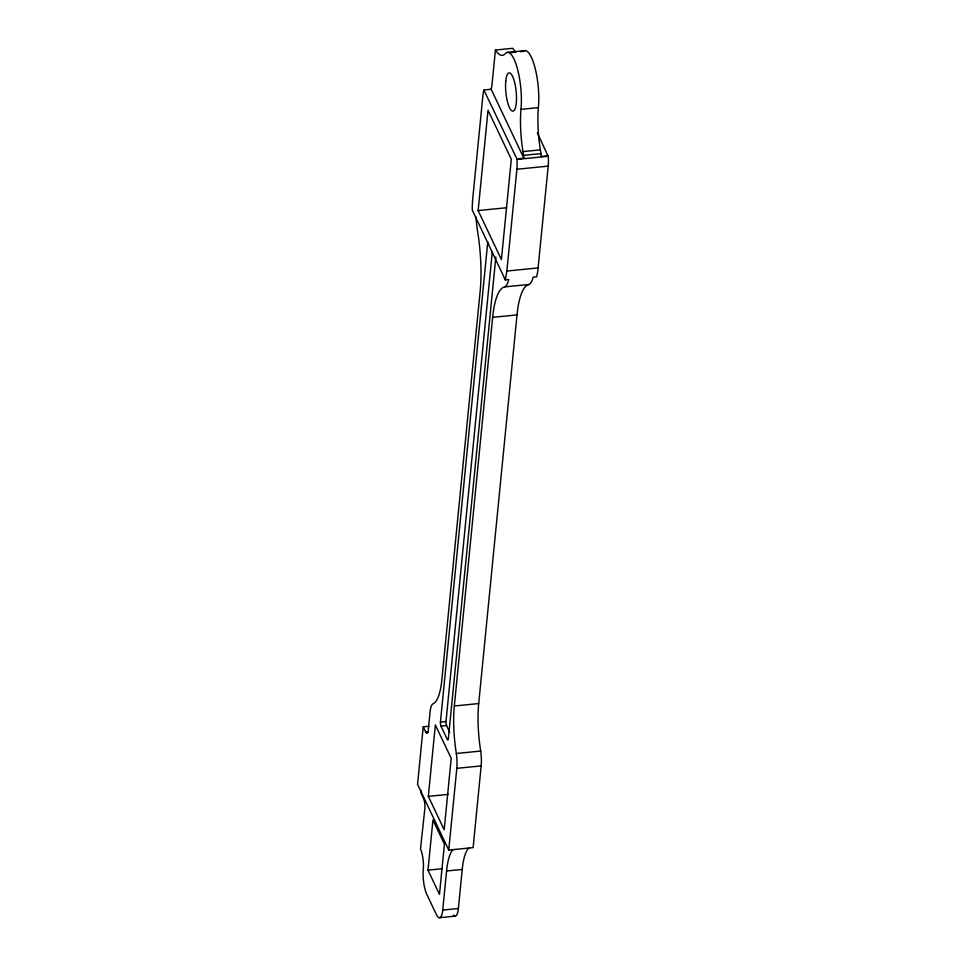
<?xml version="1.0" encoding="UTF-8"?>
<svg xmlns="http://www.w3.org/2000/svg" width="966" height="966" viewBox="0 0 966 966"><rect width="100%" height="100%" fill="white"/><g stroke="black" fill="none" stroke-linecap="round" stroke-linejoin="round"><path stroke-width="1.45" d="M428.952 726.251L423.217 726.818L417.554 784.368L448.743 850.068L473.111 847.641L481.165 765.905A19.96 5.349 84.3 0 0 480.706 751.065A58.081 15.553 84.3 0 1 478.701 703.562L517.015 314.916A72.607 19.441 84.3 0 1 529.271 284.427A39.751 10.65 84.3 0 0 532.664 278.896L533.16 277.121L536.637 276.783L537.676 271.953L548.217 166.128A19.96 5.349 84.3 0 0 548.302 156.601L537.277 132.753M478.146 210.564L488.035 110.233L511.304 159.257L501.414 259.576L478.146 210.564L506.486 207.738M421.261 790.466L420.995 793.074L423.47 798.29A7.257 1.944 84.3 0 1 424.871 808.361L420.5 849.042A14.526 3.888 84.3 0 1 423.301 869.195A18.149 4.866 84.3 0 0 426.803 894.371L436.306 914.404A18.149 4.866 84.3 0 0 442.718 910.081L458.379 908.511L462.231 869.436A54.446 14.587 84.3 0 1 468.619 848.184L468.764 848.076M515.566 51.753A50.824 13.609 84.3 0 1 512.825 48.3L495.425 50.039L492.008 84.622A14.526 3.888 84.3 0 1 491.066 89.053L523.862 158.219L516.895 158.907L483.942 90.14A18.149 4.866 84.3 0 0 482.94 95.187L472.712 198.936A39.932 10.698 84.3 0 0 472.253 210.057L505.315 279.899L508.792 279.56L508.297 281.323A39.751 10.65 84.3 0 1 504.916 286.854A72.607 19.441 84.3 0 0 492.648 317.343L454.334 705.989A58.081 15.553 84.3 0 0 456.338 753.492A19.96 5.349 84.3 0 1 456.809 768.332L448.743 850.068M428.324 796.37L435.364 724.959L451.207 758.334L444.179 829.746L428.324 796.37L448.393 794.366M495.848 256.956L448.357 738.785A2.91 0.773 84.3 0 1 447.33 739.473L440.991 726.118A2.91 0.773 84.3 0 1 440.436 722.097L487.782 241.778M427.986 870.161L432.937 820.001L444.42 844.199L439.482 894.359L427.986 870.161L442.223 868.736M449.733 732.24L446.558 725.563A2.91 0.773 84.3 0 1 446.002 721.542L492.31 251.728M442.718 910.081L446.57 870.994A54.446 14.587 84.3 0 1 452.957 849.754L453.102 849.633M505.315 279.899L506.86 271.048L516.895 169.255A19.96 5.349 84.3 0 0 516.979 159.728L516.895 158.907M507.597 52.369L524.997 50.63M510.193 52.671L515.989 52.092M520.336 51.657L523.234 51.367A36.297 9.72 84.3 0 1 534.814 67.016A36.297 9.72 84.3 0 1 538.376 107.624A52.635 14.092 84.3 0 0 540.368 149.851A19.96 5.349 84.3 0 1 540.912 153.63L541.262 156.48L548.217 155.792M484.002 89.983L491.452 89.234M523.862 158.219L523.512 155.369A19.96 5.349 84.3 0 0 522.968 151.59A52.635 14.092 84.3 0 1 520.976 109.363L538.376 107.624M522.968 151.59L540.368 149.851M523.512 155.369L540.912 153.63M516.955 159.39L548.277 156.263M516.895 169.255L548.217 166.128M506.86 271.048L538.183 267.92M504.916 286.854L529.271 284.427M492.648 317.343L517.015 314.916M454.334 705.989L478.701 703.562M440.436 722.097L446.002 721.542M440.991 726.118L446.558 725.563M423.217 726.818L425.692 732.035L428.566 731.757M456.338 753.492L480.706 751.065M456.809 768.332L481.165 765.905M446.57 870.994L462.231 869.436M439.627 917.7L455.288 916.142M458.379 908.511A18.149 4.866 84.3 0 1 453.296 915.031M475.996 217.012A39.932 10.698 84.3 0 0 477.47 230.62L477.856 233.084A72.607 19.441 84.3 0 1 480.162 291.177L441.86 679.702A58.081 15.553 84.3 0 1 432.792 703.9A19.96 5.349 84.3 0 0 430.063 712.014L428.264 730.308A7.257 1.944 84.3 0 1 425.692 732.035M520.976 109.363A36.297 9.72 84.3 0 0 517.414 68.743A36.297 9.72 84.3 0 0 505.834 53.094A50.824 13.609 84.3 0 1 495.425 50.039M505.773 80.939A19.235 5.156 84.3 0 0 512.306 111.066A19.235 5.156 84.3 0 0 514.987 83.97A19.235 5.156 84.3 0 0 505.773 80.939"/></g></svg>
